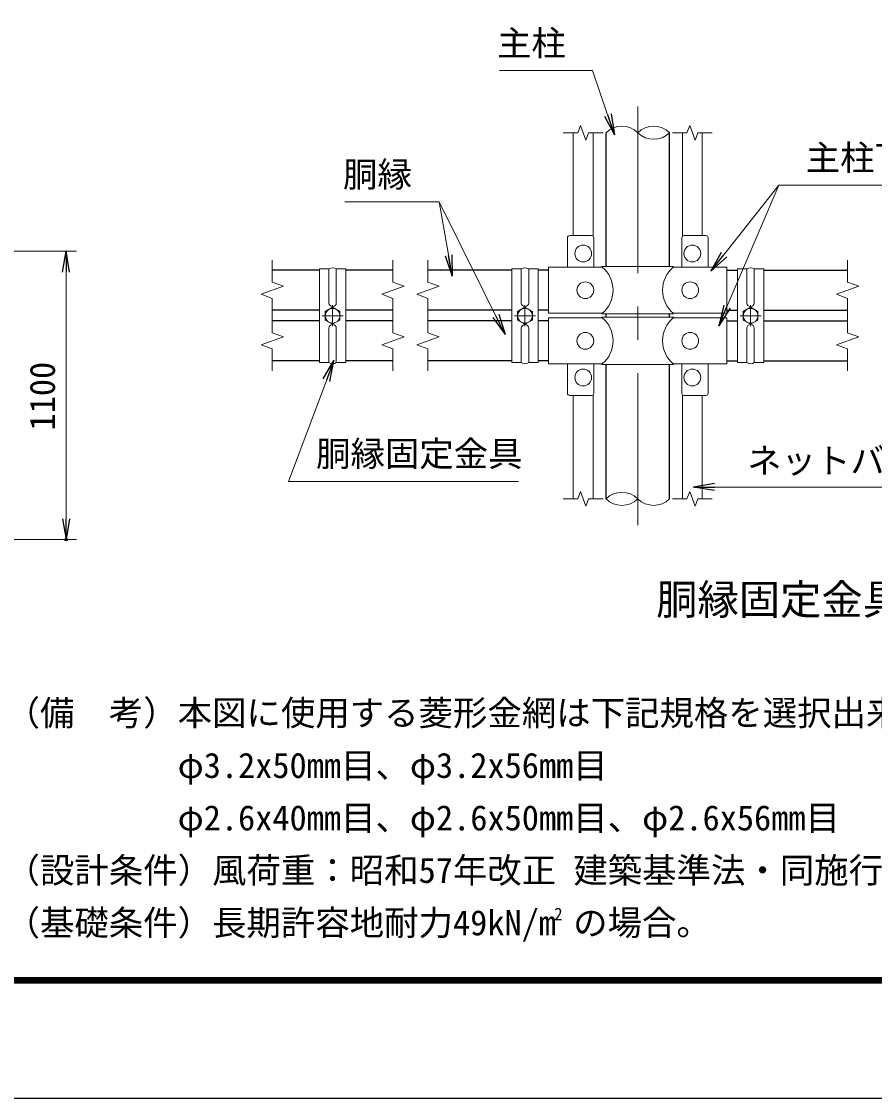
# Model space of a CAD drawing. Units: millimetres, scale not verified. Extents: x -8399 to 8401, y -5940 to 5940.
# Drawn here: x -603 to 2648, y -5940 to -1835 of the extents above; entities that cross this region are included whole.
import ezdxf
from ezdxf.enums import TextEntityAlignment as Align

# ---------------------------------------------------------------- set-up
doc = ezdxf.new("R2010")
doc.units = ezdxf.units.MM
doc.header["$LTSCALE"] = 20
doc.header["$PDMODE"] = 32
doc.header["$PDSIZE"] = 10
doc.linetypes.add('USER1', pattern=[50.8, 31.75, -6.35, 6.35, -6.35])
for name, color, linetype, lineweight in [('0-1_D-STR1', 1, 'Continuous', 25), ('0-4_D-BMK', 2, 'USER1', 13), ('0-5_D-STR-DIM', 7, 'Continuous', 13), ('0-8_D-STR3', 3, 'Continuous', 13), ('0-9_D-STR-TXT', 7, 'Continuous', 13), ('0-C_D-TTL-TXT', 7, 'Continuous', 13), ('0-E_D-TTL', 7, 'Continuous', 25)]:
    doc.layers.add(name, color=color, linetype=linetype, lineweight=lineweight)
doc.layers.add('0-6_0', color=7, linetype='Continuous')
doc.layers.add('0-7_Defpoints', color=8, linetype='Continuous')
doc.styles.add('ＭＳ ゴシック', font='')
doc.styles.get('ＭＳ ゴシック').set_extended_font_data('MS Gothic')

# ---------------------------------------------------------------- blocks, each defined once
blk = doc.blocks.new('_Open')
at = {"layer": '0-6_0'}
blk.add_line((-20, 3.333), (0, 0), dxfattribs=at)
blk.add_lwpolyline([(-20, -3.333), (0, 0), (-20, 0)], dxfattribs=at)

msp = doc.modelspace()

# ---------------------------------------------------------------- linework, layer by layer
at = {"layer": '0-1_D-STR1'}
for p, q in [((1624.93, -2768.78), (1624.93, -2258.61)), ((1866.93, -2768.78), (1866.93, -2258.61)), ((532.6, -2782.78), (352.6, -2782.78)), ((812.6, -2782.78), (632.6, -2782.78)), ((1265.93, -2782.78), (945.93, -2782.78)), ((1405.93, -2782.78), (1365.93, -2782.78)), ((2085.93, -2782.78), (2125.93, -2782.78)), ((2225.93, -2782.78), (2545.93, -2782.78)), ((532.6, -2935.18), (352.6, -2935.18)), ((812.6, -2935.18), (632.6, -2935.18)), ((1265.93, -2935.18), (945.93, -2935.18)), ((1405.93, -2935.18), (1365.93, -2935.18)), ((1624.93, -2961.58), (1624.93, -2948.78)), ((1866.93, -2961.58), (1866.93, -2948.78)), ((2085.93, -2935.18), (2125.93, -2935.18)), ((2225.93, -2935.18), (2545.93, -2935.18)), ((532.6, -2975.18), (352.6, -2975.18)), ((812.6, -2975.18), (632.6, -2975.18)), ((1265.93, -2975.18), (945.93, -2975.18)), ((1405.93, -2975.18), (1365.93, -2975.18)), ((2085.93, -2975.18), (2125.93, -2975.18)), ((2225.93, -2975.18), (2545.93, -2975.18)), ((532.6, -3127.58), (352.6, -3127.58)), ((812.6, -3127.58), (632.6, -3127.58)), ((1265.93, -3127.58), (945.93, -3127.58)), ((1405.93, -3127.58), (1365.93, -3127.58)), ((1624.93, -3653.81), (1624.93, -3141.58)), ((1866.93, -3653.81), (1866.93, -3141.58)), ((2085.93, -3127.58), (2125.93, -3127.58)), ((2225.93, -3127.58), (2545.93, -3127.58))]:
    msp.add_line(p, q, dxfattribs=at)
at = {"layer": '0-4_D-BMK'}
for p, q in [((1745.93, -2158.61), (1745.93, -3753.81)), ((582.6, -2996.21), (582.6, -2916.21)), ((1315.93, -2996.21), (1315.93, -2916.21)), ((2175.93, -2996.21), (2175.93, -2916.21)), ((622.6, -2956.21), (542.6, -2956.21)), ((1355.93, -2956.21), (1275.93, -2956.21)), ((2135.93, -2956.21), (2215.93, -2956.21))]:
    msp.add_line(p, q, dxfattribs=at)
at = {"layer": '0-5_D-STR-DIM'}
for p, q in [((1527.67, -2230.42), (1517.41, -2258.61)), ((1548.19, -2286.8), (1527.67, -2230.42)), ((1943.67, -2230.42), (1933.41, -2258.61)), ((1964.19, -2286.8), (1943.67, -2230.42)), ((1461.93, -2258.61), (1517.41, -2258.61)), ((1558.45, -2258.61), (1548.19, -2286.8)), ((1558.45, -2258.61), (1613.93, -2258.61)), ((1877.93, -2258.61), (1933.41, -2258.61)), ((1974.45, -2258.61), (1964.19, -2286.8)), ((1974.45, -2258.61), (2029.93, -2258.61)), ((-853.58, -2709.55), (-393.58, -2709.55)), ((352.6, -2744.68), (352.6, -2828.19)), ((812.6, -2744.68), (812.6, -2828.19)), ((945.93, -2744.68), (945.93, -2828.19)), ((2545.93, -2744.68), (2545.93, -2828.19)), ((-433.58, -2789.55), (-433.58, -3729.55)), ((394.88, -2843.58), (352.6, -2828.19)), ((854.88, -2843.58), (812.6, -2828.19)), ((988.22, -2843.58), (945.93, -2828.19)), ((2588.22, -2843.58), (2545.93, -2828.19)), ((310.31, -2874.37), (394.88, -2843.58)), ((770.31, -2874.37), (854.88, -2843.58)), ((903.65, -2874.37), (988.22, -2843.58)), ((2503.65, -2874.37), (2588.22, -2843.58)), ((352.6, -2889.76), (310.31, -2874.37)), ((352.6, -2889.76), (352.6, -3020.59)), ((812.6, -2889.76), (770.31, -2874.37)), ((812.6, -2889.76), (812.6, -3020.59)), ((945.93, -2889.76), (903.65, -2874.37)), ((945.93, -2889.76), (945.93, -3020.59)), ((2545.93, -2889.76), (2503.65, -2874.37)), ((2545.93, -2889.76), (2545.93, -3020.59)), ((310.31, -3066.77), (394.88, -3035.98)), ((394.88, -3035.98), (352.6, -3020.59)), ((770.31, -3066.77), (854.88, -3035.98)), ((854.88, -3035.98), (812.6, -3020.59)), ((903.65, -3066.77), (988.22, -3035.98)), ((988.22, -3035.98), (945.93, -3020.59)), ((2503.65, -3066.77), (2588.22, -3035.98)), ((2588.22, -3035.98), (2545.93, -3020.59)), ((352.6, -3082.16), (310.31, -3066.77)), ((812.6, -3082.16), (770.31, -3066.77)), ((945.93, -3082.16), (903.65, -3066.77)), ((2545.93, -3082.16), (2503.65, -3066.77)), ((352.6, -3082.16), (352.6, -3165.68)), ((812.6, -3082.16), (812.6, -3165.68)), ((945.93, -3082.16), (945.93, -3165.68)), ((2545.93, -3082.16), (2545.93, -3165.68)), ((1527.67, -3625.62), (1517.41, -3653.81)), ((1548.19, -3682), (1527.67, -3625.62)), ((1943.67, -3625.62), (1933.41, -3653.81)), ((1964.19, -3682), (1943.67, -3625.62)), ((1461.93, -3653.81), (1517.41, -3653.81)), ((1558.45, -3653.81), (1548.19, -3682)), ((1558.45, -3653.81), (1613.93, -3653.81)), ((1877.93, -3653.81), (1933.41, -3653.81)), ((1974.45, -3653.81), (1964.19, -3682)), ((1974.45, -3653.81), (2029.93, -3653.81)), ((-803.58, -3809.55), (-393.58, -3809.55))]:
    msp.add_line(p, q, dxfattribs=at)
for centre, start, end in [((1685.43, -2319.5), 45.18146, 134.81854), ((1806.43, -2319.5), 45.18146, 134.81854), ((1806.43, -2197.73), 225.18146, 314.81854), ((1685.43, -3714.7), 45.18146, 134.81854), ((1685.43, -3592.93), 225.18146, 314.81854), ((1806.43, -3592.93), 225.18146, 314.81854)]:
    msp.add_arc(centre, 85.83, start, end, dxfattribs=at)
at = {"layer": '0-7_Defpoints'}
msp.add_point((-433.58, -3809.55), dxfattribs=at)
at = {"layer": '0-8_D-STR3'}
for p, q in [((1499.93, -2650.78), (1499.93, -2258.61)), ((1575.93, -2653.48), (1575.93, -2258.61)), ((1915.93, -2653.48), (1915.93, -2258.61)), ((1991.93, -2650.78), (1991.93, -2258.61)), ((1477.93, -2770.78), (1477.93, -2658.78)), ((1569.93, -2650.78), (1485.93, -2650.78)), ((1577.93, -2770.78), (1577.93, -2658.78)), ((1913.93, -2770.78), (1913.93, -2658.78)), ((1921.93, -2650.78), (2005.93, -2650.78)), ((2013.93, -2770.78), (2013.93, -2658.78)), ((568.6, -2777.7), (568.6, -2907.18)), ((632.6, -2777.7), (596.6, -2777.7)), ((596.6, -2777.7), (596.6, -2907.18)), ((1301.93, -2777.7), (1301.93, -2907.18)), ((1365.93, -2777.7), (1329.93, -2777.7)), ((1329.93, -2777.7), (1329.93, -2907.18)), ((1405.93, -2770.78), (1610.73, -2770.78)), ((1405.93, -2946.78), (1405.93, -2770.78)), ((1610.73, -2768.78), (1606.73, -2770.78)), ((1610.73, -2768.78), (1881.13, -2768.78)), ((1881.13, -2768.78), (1885.13, -2770.78)), ((1881.13, -2770.78), (2085.93, -2770.78)), ((2085.93, -2946.78), (2085.93, -2770.78)), ((2125.93, -2777.7), (2161.93, -2777.7)), ((2161.93, -2777.7), (2161.93, -2907.18)), ((2189.93, -2777.7), (2189.93, -2907.18)), ((1405.93, -2946.78), (1610.73, -2946.78)), ((1610.73, -2948.78), (1606.73, -2946.78)), ((1881.13, -2946.78), (2085.93, -2946.78)), ((1405.93, -2963.58), (1610.73, -2963.58)), ((1405.93, -2963.58), (1405.93, -3139.58)), ((1610.73, -2961.58), (1606.73, -2963.58)), ((1881.13, -2963.58), (2085.93, -2963.58)), ((2085.93, -2963.58), (2085.93, -3139.58)), ((568.6, -3134.73), (568.6, -3003.18)), ((596.6, -3134.73), (596.6, -3003.18)), ((1301.93, -3134.73), (1301.93, -3003.18)), ((1329.93, -3134.73), (1329.93, -3003.18)), ((2161.93, -3134.73), (2161.93, -3003.18)), ((2189.93, -3134.73), (2189.93, -3003.18)), ((1405.93, -3139.58), (1610.73, -3139.58)), ((1477.93, -3139.58), (1477.93, -3251.58)), ((1577.93, -3139.58), (1577.93, -3251.58)), ((1610.73, -3141.58), (1606.73, -3139.58)), ((1610.73, -3141.58), (1881.13, -3141.58)), ((1881.13, -3141.58), (1885.13, -3139.58)), ((1881.13, -3139.58), (2085.93, -3139.58)), ((1913.93, -3139.58), (1913.93, -3251.58)), ((2013.93, -3139.58), (2013.93, -3251.58)), ((1569.93, -3259.58), (1485.93, -3259.58)), ((1499.93, -3653.81), (1499.93, -3259.58)), ((1575.93, -3653.81), (1575.93, -3256.87)), ((1915.93, -3653.81), (1915.93, -3256.87)), ((1921.93, -3259.58), (2005.93, -3259.58)), ((1991.93, -3653.81), (1991.93, -3259.58))]:
    msp.add_line(p, q, dxfattribs=at)
for points in [[(568.6, -2777.7), (532.6, -2777.7), (532.6, -3134.73), (568.6, -3134.73)], [(596.6, -3134.73), (632.6, -3134.73), (632.6, -2777.7)], [(1301.93, -2777.7), (1265.93, -2777.7), (1265.93, -3134.73), (1301.93, -3134.73)], [(1329.93, -3134.73), (1365.93, -3134.73), (1365.93, -2777.7)], [(2161.93, -3134.73), (2125.93, -3134.73), (2125.93, -2777.7)], [(2189.93, -2777.7), (2225.93, -2777.7), (2225.93, -3134.73), (2189.93, -3134.73)], [(1610.73, -2948.78), (1881.13, -2948.78), (1885.13, -2946.78)], [(1610.73, -2961.58), (1881.13, -2961.58), (1885.13, -2963.58)]]:
    msp.add_lwpolyline(points, dxfattribs=at)
for points in [[(582.6, -2988.61), (610.66, -2972.41), (610.66, -2940.01), (582.6, -2923.81), (554.54, -2940.01), (554.54, -2972.41)], [(1315.93, -2988.61), (1343.99, -2972.41), (1343.99, -2940.01), (1315.93, -2923.81), (1287.87, -2940.01), (1287.87, -2972.41)], [(2175.93, -2988.61), (2147.87, -2972.41), (2147.87, -2940.01), (2175.93, -2923.81), (2203.99, -2940.01), (2203.99, -2972.41)]]:
    msp.add_lwpolyline(points, close=True, dxfattribs=at)
for centre, radius in [((1537.93, -2718.78), 32), ((1953.93, -2718.78), 32), ((1545.93, -2858.78), 32), ((1945.93, -2858.78), 32), ((582.6, -2956.21), 28.14), ((1315.93, -2956.21), 28.14), ((2175.93, -2956.21), 28.14), ((1545.93, -3051.58), 32), ((1945.93, -3051.58), 32), ((1537.93, -3191.58), 32), ((1953.93, -3191.58), 32)]:
    msp.add_circle(centre, radius, dxfattribs=at)
for centre, radius, start, end in [((1485.93, -2658.78), 8, 90, 180), ((1569.93, -2658.78), 8, 0, 90), ((1921.93, -2658.78), 8, 90, 180), ((2005.93, -2658.78), 8, 0, 90), ((582.6, -2800.2), 26.5, 58.10921, 121.89079), ((1315.93, -2800.2), 26.5, 58.10921, 121.89079), ((1536.39, -2858.78), 115.2, 310.19176, 49.80824), ((1955.48, -2858.78), 115.2, 130.19176, 229.80824), ((2175.93, -2800.2), 26.5, 58.10921, 121.89079), ((582.6, -2907.18), 14, 180, 0), ((1315.93, -2907.18), 14, 180, 0), ((2175.93, -2907.18), 14, 180, 0), ((582.6, -3003.18), 14, 0, 180), ((1315.93, -3003.18), 14, 0, 180), ((1536.39, -3051.58), 115.2, 310.19176, 49.80824), ((1955.48, -3051.58), 115.2, 130.19176, 229.80824), ((2175.93, -3003.18), 14, 0, 180), ((582.6, -3112.23), 26.5, 238.10921, 301.89079), ((1315.93, -3112.23), 26.5, 238.10921, 301.89079), ((2175.93, -3112.23), 26.5, 238.10921, 301.89079), ((1485.93, -3251.58), 8, 180, 270), ((1569.93, -3251.58), 8, 270, 0), ((1921.93, -3251.58), 8, 180, 270), ((2005.93, -3251.58), 8, 270, 0)]:
    msp.add_arc(centre, radius, start, end, dxfattribs=at)
at = {"layer": '0-9_D-STR-TXT'}
for p, q in [((2284.04, -2458.48), (2025.94, -2784.74)), ((988.49, -2522.02), (1037.9, -2802.6)), ((2803.94, -3608.93), (1960.5, -3608.93))]:
    msp.add_line(p, q, dxfattribs=at)
for points in [[(1219.23, -2021.41), (1573.87, -2021.41), (1656.45, -2264.67)], [(3027, -2458.48), (2284.04, -2458.48), (2055.1, -2993.09)], [(629.28, -2522.02), (988.49, -2522.02), (1239.67, -3026.02)], [(1291.45, -3587.31), (414.48, -3587.31), (586.63, -3128.7)]]:
    msp.add_lwpolyline(points, dxfattribs=at)
at = {"layer": '0-E_D-TTL', "color": 2}
msp.add_lwpolyline([(-8399.36, 5940.45), (8400.64, 5940.45), (8400.64, -5939.55), (-8399.36, -5939.55)], close=True, dxfattribs=at)
at = {"layer": '0-E_D-TTL'}
for points in [[(-7859.36, 5500.45), (7860.64, 5500.45), (7860.64, -5499.55), (-7859.36, -5499.55)], [(-7854.36, 5495.45), (7855.64, 5495.45), (7855.64, -5494.55), (-7854.36, -5494.55)], [(-7849.36, 5490.45), (7850.64, 5490.45), (7850.64, -5489.55), (-7849.36, -5489.55)], [(-7844.36, 5485.45), (7845.64, 5485.45), (7845.64, -5484.55), (-7844.36, -5484.55)], [(-7839.36, 5480.45), (7840.64, 5480.45), (7840.64, -5479.55), (-7839.36, -5479.55)]]:
    msp.add_lwpolyline(points, close=True, dxfattribs=at)

# ---------------------------------------------------------------- block references
at = {"layer": '0-5_D-STR-DIM', "xscale": 4, "yscale": 4}
for p, rotation in [((-433.58, -2709.55), 90), ((-433.58, -3809.55), 270)]:
    msp.add_blockref('_Open', p, dxfattribs=dict(at, rotation=rotation))
at = {"layer": '0-9_D-STR-TXT', "xscale": 4, "yscale": 4}
for p, rotation in [((1657.09, -2266.57), 288.74977), ((1038.24, -2804.57), 279.98686), ((2024.69, -2786.31), 231.6529), ((1240.56, -3027.81), 296.49098), ((2054.32, -2994.93), 246.81834), ((587.34, -3126.83), 69.42471), ((1958.5, -3608.93), 180)]:
    msp.add_blockref('_Open', p, dxfattribs=dict(at, rotation=rotation))

# ---------------------------------------------------------------- texts
at = {"layer": '0-5_D-STR-DIM', "style": 'ＭＳ ゴシック'}
msp.add_text('1100', height=96.19, rotation=90, dxfattribs=at).set_placement((-447.08, -3393.35), align=Align.BOTTOM_LEFT)
at = {"layer": '0-9_D-STR-TXT', "style": 'ＭＳ ゴシック'}
for s, p in [('主柱', (1209.08, -1993.95)), ('主柱下継手', (2385.88, -2430.77)), ('胴縁', (622.17, -2494.06)), ('胴縁固定金具', (519.37, -3558.84)), ('ネットバー', (2162.82, -3585.03))]:
    msp.add_text(s, height=96.19, dxfattribs=at).set_placement(p, align=Align.BOTTOM_LEFT)
at = {"layer": '0-C_D-TTL-TXT', "style": 'ＭＳ ゴシック'}
for s, height, p in [('胴縁固定金具取付詳細', 115.4, (1816.24, -4129.81)), ('（備\u3000考）本図に使用する菱形金網は下記規格を選択出来ます。', 96.19, (-664.26, -4546.75)), ('\u3000\u3000\u3000\u3000\u3000φ3.2x50mm目、φ3.2x56mm目', 96.19, (-664.26, -4746.75)), ('\u3000\u3000\u3000\u3000\u3000φ2.6x40mm目、φ2.6x50mm目、φ2.6x56mm目', 96.19, (-664.26, -4946.75)), ('（設計条件）風荷重：昭和57年改正 建築基準法・同施行令に基づく風圧力に準拠。', 96.19, (-664.26, -5146.75)), ('（基礎条件）長期許容地耐力49kN/m の場合。', 96.19, (-664.26, -5346.75)), ('2', 48.11, (1426.68, -5275.13))]:
    msp.add_text(s, height=height, dxfattribs=at).set_placement(p, align=Align.BOTTOM_LEFT)

doc.saveas('drawing.dxf')
